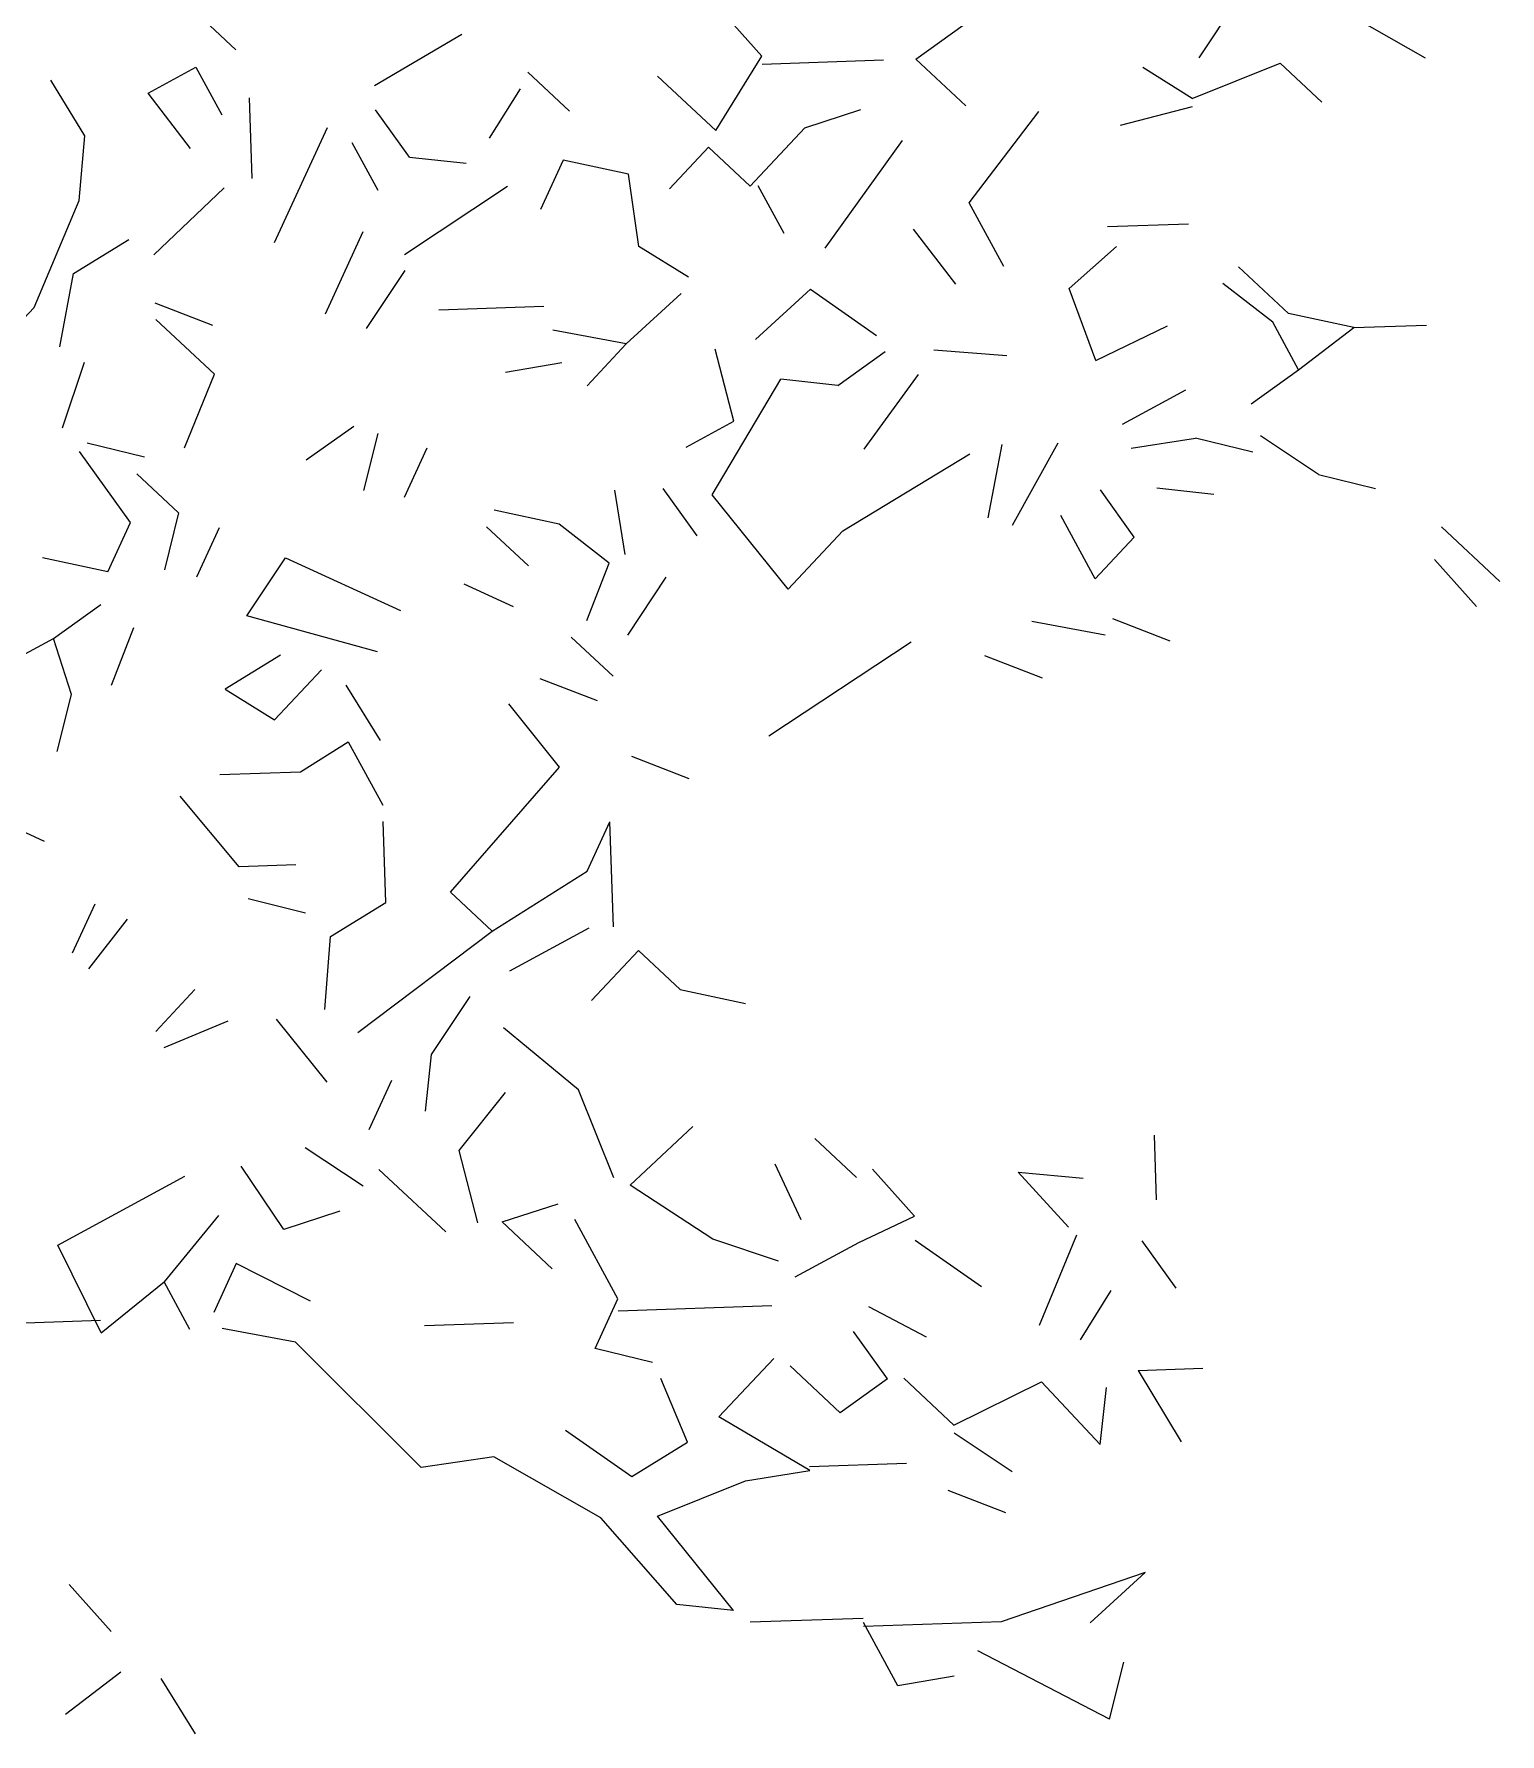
# Model space of a CAD drawing. Header units: inches. Extents: x -241 to -33, y 8 to 217.
# Drawn here: x -70.1 to -33.84, y 98.3 to 140.34 of the extents above; entities that cross this region are included whole.
import ezdxf

# ---------------------------------------------------------------- set-up
doc = ezdxf.new("R2010")
doc.units = ezdxf.units.IN
doc.header["$MEASUREMENT"] = 0
doc.layers.add('cben.net', color=7, linetype='Continuous')

# ---------------------------------------------------------------- blocks, each defined once
blk = doc.blocks.new('A$C18E60CC8')
at = {"layer": 'cben.net', "color": 3, "linetype": 'Continuous'}
for p, q in [((199.235, 131.633), (200.187, 133.066)), ((204.838, 131.624), (202.185, 133.134)), ((174.382, 132.795), (175.415, 131.829)), ((188.427, 131.667), (187.386, 132.834)), ((178.846, 130.944), (181.005, 132.219)), ((178.846, 130.944), (181.005, 132.219)), ((192.233, 131.596), (193.403, 132.437)), ((187.289, 129.829), (188.427, 131.667)), ((173.249, 130.756), (174.43, 131.396)), ((173.249, 130.756), (174.43, 131.396)), ((174.43, 131.396), (175.069, 130.217)), ((174.43, 131.396), (175.069, 130.217)), ((174.43, 131.396), (175.069, 130.217)), ((183.671, 130.307), (182.639, 131.272)), ((183.671, 130.307), (182.639, 131.272)), ((183.671, 130.307), (182.639, 131.272)), ((191.433, 131.57), (188.434, 131.468)), ((193.471, 130.439), (192.233, 131.596)), ((193.471, 130.439), (192.233, 131.596)), ((199.069, 130.627), (197.842, 131.387)), ((199.069, 130.627), (197.842, 131.387)), ((199.069, 130.627), (197.842, 131.387)), ((199.069, 130.627), (197.842, 131.387)), ((199.069, 130.627), (201.24, 131.501)), ((199.069, 130.627), (201.24, 131.501)), ((199.069, 130.627), (201.24, 131.501)), ((201.24, 131.501), (202.273, 130.536)), ((201.24, 131.501), (202.273, 130.536)), ((201.24, 131.501), (202.273, 130.536)), ((201.24, 131.501), (202.273, 130.536)), ((171.683, 129.703), (170.839, 131.074)), ((171.683, 129.703), (170.839, 131.074)), ((171.683, 129.703), (170.839, 131.074)), ((171.683, 129.703), (170.839, 131.074)), ((181.692, 129.639), (182.452, 130.867)), ((181.692, 129.639), (182.452, 130.867)), ((181.692, 129.639), (182.452, 130.867)), ((185.843, 131.18), (187.289, 129.829)), ((185.843, 131.18), (187.289, 129.829)), ((174.296, 129.39), (173.249, 130.756)), ((174.296, 129.39), (173.249, 130.756)), ((175.823, 128.643), (175.756, 130.64)), ((175.823, 128.643), (175.756, 130.64)), ((189.489, 129.902), (190.873, 130.351)), ((189.489, 129.902), (190.873, 130.351)), ((189.489, 129.902), (190.873, 130.351)), ((189.489, 129.902), (190.873, 130.351)), ((189.489, 129.902), (190.873, 130.351)), ((197.289, 129.966), (199.074, 130.428)), ((197.289, 129.966), (199.074, 130.428)), ((197.289, 129.966), (199.074, 130.428)), ((197.289, 129.966), (199.074, 130.428)), ((179.707, 129.174), (178.867, 130.345)), ((179.707, 129.174), (178.867, 130.345)), ((193.553, 128.04), (195.276, 130.3)), ((171.539, 128.097), (171.683, 129.703)), ((171.539, 128.097), (171.683, 129.703)), ((176.376, 127.061), (177.68, 129.906)), ((176.376, 127.061), (177.68, 129.906)), ((176.376, 127.061), (177.68, 129.906)), ((176.376, 127.061), (177.68, 129.906)), ((178.934, 128.346), (178.293, 129.525)), ((188.135, 128.458), (189.489, 129.902)), ((188.135, 128.458), (189.489, 129.902)), ((188.135, 128.458), (189.489, 129.902)), ((189.988, 126.92), (191.9, 129.586)), ((189.988, 126.92), (191.9, 129.586)), ((189.988, 126.92), (191.9, 129.586)), ((189.988, 126.92), (191.9, 129.586)), ((189.988, 126.92), (191.9, 129.586)), ((189.988, 126.92), (191.9, 129.586)), ((189.988, 126.92), (191.9, 129.586)), ((189.988, 126.92), (191.9, 129.586)), ((189.988, 126.92), (191.9, 129.586)), ((189.988, 126.92), (191.9, 129.586)), ((179.707, 129.174), (181.113, 129.022)), ((183.512, 129.102), (182.952, 127.881)), ((183.512, 129.102), (182.952, 127.881)), ((183.512, 129.102), (182.952, 127.881)), ((185.125, 128.754), (183.512, 129.102)), ((185.125, 128.754), (183.512, 129.102)), ((186.138, 128.39), (187.103, 129.423)), ((186.138, 128.39), (187.103, 129.423)), ((187.103, 129.423), (188.135, 128.458)), ((187.103, 129.423), (188.135, 128.458)), ((185.385, 126.964), (185.125, 128.754)), ((173.384, 126.757), (175.129, 128.417)), ((179.588, 126.768), (182.131, 128.454)), ((179.588, 126.768), (182.131, 128.454)), ((188.976, 127.284), (188.335, 128.465)), ((188.976, 127.284), (188.335, 128.465)), ((170.427, 125.458), (171.539, 128.097)), ((170.427, 125.458), (171.539, 128.097)), ((170.427, 125.458), (171.539, 128.097)), ((170.427, 125.458), (171.539, 128.097)), ((194.407, 126.467), (193.553, 128.04)), ((194.407, 126.467), (193.553, 128.04)), ((194.407, 126.467), (193.553, 128.04)), ((196.974, 127.456), (198.973, 127.522)), ((196.974, 127.456), (198.973, 127.522)), ((171.4, 126.292), (172.773, 127.137)), ((171.4, 126.292), (172.773, 127.137)), ((177.636, 125.301), (178.568, 127.333)), ((177.636, 125.301), (178.568, 127.333)), ((193.22, 126.028), (192.175, 127.392)), ((193.22, 126.028), (192.175, 127.392)), ((186.61, 126.204), (185.385, 126.964)), ((196.025, 125.923), (197.192, 126.962)), ((196.025, 125.923), (197.192, 126.962)), ((196.025, 125.923), (197.192, 126.962)), ((196.025, 125.923), (197.192, 126.962)), ((196.025, 125.923), (197.192, 126.962)), ((196.025, 125.923), (197.192, 126.962)), ((196.025, 125.923), (197.192, 126.962)), ((196.025, 125.923), (197.192, 126.962)), ((196.025, 125.923), (197.192, 126.962)), ((196.025, 125.923), (197.192, 126.962)), ((196.025, 125.923), (197.192, 126.962)), ((196.025, 125.923), (197.192, 126.962)), ((196.025, 125.923), (197.192, 126.962)), ((196.025, 125.923), (197.192, 126.962)), ((171.061, 124.479), (171.4, 126.292)), ((171.061, 124.479), (171.4, 126.292)), ((171.061, 124.479), (171.4, 126.292)), ((171.061, 124.479), (171.4, 126.292)), ((171.061, 124.479), (171.4, 126.292)), ((178.649, 124.935), (179.601, 126.368)), ((201.449, 125.305), (200.211, 126.464)), ((201.449, 125.305), (200.211, 126.464)), ((185.065, 124.552), (186.425, 125.799)), ((185.065, 124.552), (186.425, 125.799)), ((185.065, 124.552), (186.425, 125.799)), ((185.065, 124.552), (186.425, 125.799)), ((188.264, 124.66), (189.624, 125.907)), ((188.264, 124.66), (189.624, 125.907)), ((188.264, 124.66), (189.624, 125.907)), ((188.264, 124.66), (189.624, 125.907)), ((189.624, 125.907), (191.261, 124.761)), ((189.624, 125.907), (191.261, 124.761)), ((196.686, 124.144), (196.025, 125.923)), ((201.057, 125.092), (199.823, 126.052)), ((169.266, 124.219), (170.427, 125.458)), ((169.266, 124.219), (170.427, 125.458)), ((174.846, 125.006), (173.425, 125.559)), ((180.434, 125.396), (183.032, 125.484)), ((180.434, 125.396), (183.032, 125.484)), ((180.434, 125.396), (183.032, 125.484)), ((203.062, 124.958), (201.449, 125.305)), ((203.062, 124.958), (201.449, 125.305)), ((203.062, 124.958), (201.449, 125.305)), ((203.062, 124.958), (201.449, 125.305)), ((203.062, 124.958), (201.449, 125.305)), ((174.886, 123.807), (173.438, 125.16)), ((174.886, 123.807), (173.438, 125.16)), ((174.886, 123.807), (173.438, 125.16)), ((174.886, 123.807), (173.438, 125.16)), ((185.065, 124.552), (183.252, 124.891)), ((185.065, 124.552), (183.252, 124.891)), ((185.065, 124.552), (183.252, 124.891)), ((196.686, 124.144), (198.459, 125.004)), ((196.686, 124.144), (198.459, 125.004)), ((196.686, 124.144), (198.459, 125.004)), ((196.686, 124.144), (198.459, 125.004)), ((201.696, 123.911), (201.057, 125.092)), ((201.696, 123.911), (201.057, 125.092)), ((201.696, 123.911), (201.057, 125.092)), ((201.696, 123.911), (201.057, 125.092)), ((201.696, 123.911), (203.062, 124.958)), ((201.696, 123.911), (203.062, 124.958)), ((201.696, 123.911), (203.062, 124.958)), ((201.696, 123.911), (203.062, 124.958)), ((203.062, 124.958), (204.862, 125.019)), ((203.062, 124.958), (204.862, 125.019)), ((184.1, 123.517), (185.065, 124.552)), ((171.129, 122.481), (171.672, 124.1)), ((171.129, 122.481), (171.672, 124.1)), ((171.129, 122.481), (171.672, 124.1)), ((182.087, 123.851), (183.481, 124.098)), ((182.087, 123.851), (183.481, 124.098)), ((182.087, 123.851), (183.481, 124.098)), ((182.087, 123.851), (183.481, 124.098)), ((187.731, 122.64), (187.271, 124.426)), ((187.731, 122.64), (187.271, 124.426)), ((190.303, 123.527), (191.477, 124.367)), ((192.675, 124.407), (194.48, 124.27)), ((192.675, 124.407), (194.48, 124.27)), ((174.146, 121.981), (174.886, 123.807)), ((187.194, 120.82), (188.897, 123.679)), ((187.194, 120.82), (188.897, 123.679)), ((190.303, 123.527), (188.897, 123.679)), ((190.957, 121.948), (192.296, 123.794)), ((190.957, 121.948), (192.296, 123.794)), ((190.957, 121.948), (192.296, 123.794)), ((200.524, 123.073), (201.696, 123.911)), ((197.34, 122.565), (198.911, 123.419)), ((197.34, 122.565), (198.911, 123.419)), ((197.34, 122.565), (198.911, 123.419)), ((177.158, 121.683), (178.33, 122.523)), ((177.158, 121.683), (178.33, 122.523)), ((186.553, 122.001), (187.731, 122.64)), ((186.553, 122.001), (187.731, 122.64)), ((173.154, 121.749), (171.74, 122.1)), ((173.154, 121.749), (171.74, 122.1)), ((178.585, 120.93), (178.936, 122.342)), ((178.585, 120.93), (178.936, 122.342)), ((179.59, 120.764), (180.15, 121.985)), ((179.59, 120.764), (180.15, 121.985)), ((179.59, 120.764), (180.15, 121.985)), ((179.59, 120.764), (180.15, 121.985)), ((194.355, 122.064), (194.015, 120.251)), ((194.623, 120.071), (195.754, 122.109)), ((194.623, 120.071), (195.754, 122.109)), ((197.56, 121.972), (199.151, 122.225)), ((200.565, 121.873), (199.151, 122.225)), ((200.565, 121.873), (199.151, 122.225)), ((202.185, 121.328), (200.751, 122.28)), ((172.808, 120.135), (171.548, 121.893)), ((190.424, 119.929), (193.563, 121.837)), ((190.424, 119.929), (193.563, 121.837)), ((174.001, 120.375), (172.969, 121.34)), ((202.185, 121.328), (203.597, 120.976)), ((202.185, 121.328), (203.597, 120.976)), ((185.041, 119.348), (184.788, 120.939)), ((185.041, 119.348), (184.788, 120.939)), ((186.826, 119.808), (185.986, 120.98)), ((189.073, 118.484), (187.194, 120.82)), ((197.633, 119.773), (196.794, 120.945)), ((198.193, 120.992), (199.6, 120.84)), ((198.193, 120.992), (199.6, 120.84)), ((174.001, 120.375), (173.648, 118.964)), ((174.001, 120.375), (173.648, 118.964)), ((183.415, 120.093), (181.804, 120.439)), ((183.415, 120.093), (181.804, 120.439)), ((196.668, 118.74), (195.815, 120.311)), ((196.668, 118.74), (195.815, 120.311)), ((196.668, 118.74), (195.815, 120.311)), ((196.668, 118.74), (195.815, 120.311)), ((196.668, 118.74), (195.815, 120.311)), ((196.668, 118.74), (195.815, 120.311)), ((196.668, 118.74), (195.815, 120.311)), ((196.668, 118.74), (195.815, 120.311)), ((172.249, 118.916), (172.808, 120.135)), ((172.249, 118.916), (172.808, 120.135)), ((174.454, 118.79), (175.014, 120.009)), ((182.65, 119.066), (181.615, 120.033)), ((182.65, 119.066), (181.615, 120.033)), ((182.65, 119.066), (181.615, 120.033)), ((182.65, 119.066), (181.615, 120.033)), ((182.65, 119.066), (181.615, 120.033)), ((184.649, 119.134), (183.415, 120.093)), ((184.649, 119.134), (183.415, 120.093)), ((190.424, 119.929), (189.073, 118.484)), ((190.424, 119.929), (189.073, 118.484)), ((190.424, 119.929), (189.073, 118.484)), ((205.23, 120.029), (206.677, 118.678)), ((196.668, 118.74), (197.633, 119.773)), ((196.668, 118.74), (197.633, 119.773)), ((196.668, 118.74), (197.633, 119.773)), ((172.249, 118.916), (170.636, 119.26)), ((172.249, 118.916), (170.636, 119.26)), ((172.249, 118.916), (170.636, 119.26)), ((175.688, 117.83), (176.64, 119.264)), ((175.688, 117.83), (176.64, 119.264)), ((175.688, 117.83), (176.64, 119.264)), ((175.688, 117.83), (176.64, 119.264)), ((175.688, 117.83), (176.64, 119.264)), ((176.64, 119.264), (179.485, 117.958)), ((184.096, 117.715), (184.649, 119.134)), ((184.096, 117.715), (184.649, 119.134)), ((184.096, 117.715), (184.649, 119.134)), ((184.096, 117.715), (184.649, 119.134)), ((205.058, 119.224), (206.096, 118.057)), ((182.283, 118.054), (181.064, 118.612)), ((182.283, 118.054), (181.064, 118.612)), ((182.283, 118.054), (181.064, 118.612)), ((182.283, 118.054), (181.064, 118.612)), ((185.109, 117.349), (186.061, 118.782)), ((185.109, 117.349), (186.061, 118.782)), ((185.109, 117.349), (186.061, 118.782)), ((185.109, 117.349), (186.061, 118.782)), ((170.903, 117.27), (172.075, 118.11)), ((170.903, 117.27), (172.075, 118.11)), ((170.903, 117.27), (172.075, 118.11)), ((178.92, 116.938), (175.688, 117.83)), ((198.521, 117.202), (197.102, 117.753)), ((198.521, 117.202), (197.102, 117.753)), ((198.521, 117.202), (197.102, 117.753)), ((172.344, 116.116), (172.896, 117.537)), ((172.344, 116.116), (172.896, 117.537)), ((172.344, 116.116), (172.896, 117.537)), ((196.917, 117.347), (195.104, 117.686)), ((196.917, 117.347), (195.104, 117.686)), ((196.917, 117.347), (195.104, 117.686)), ((196.917, 117.347), (195.104, 117.686)), ((168.939, 116.202), (170.903, 117.27)), ((168.939, 116.202), (170.903, 117.27)), ((168.939, 116.202), (170.903, 117.27)), ((168.939, 116.202), (170.903, 117.27)), ((168.939, 116.202), (170.903, 117.27)), ((168.939, 116.202), (170.903, 117.27)), ((171.352, 115.884), (170.903, 117.27)), ((171.352, 115.884), (170.903, 117.27)), ((171.352, 115.884), (170.903, 117.27)), ((184.744, 116.336), (183.71, 117.301)), ((184.744, 116.336), (183.71, 117.301)), ((188.595, 114.864), (192.118, 117.186)), ((188.595, 114.864), (192.118, 117.186)), ((188.595, 114.864), (192.118, 117.186)), ((176.519, 116.858), (175.15, 116.012)), ((176.375, 115.252), (177.534, 116.494)), ((176.375, 115.252), (177.534, 116.494)), ((193.931, 116.845), (195.352, 116.294)), ((178.993, 114.741), (178.147, 116.113)), ((178.993, 114.741), (178.147, 116.113)), ((184.363, 115.723), (182.944, 116.274)), ((184.363, 115.723), (182.944, 116.274)), ((184.363, 115.723), (182.944, 116.274)), ((170.999, 114.472), (171.352, 115.884)), ((170.999, 114.472), (171.352, 115.884)), ((170.999, 114.472), (171.352, 115.884)), ((170.999, 114.472), (171.352, 115.884)), ((170.999, 114.472), (171.352, 115.884)), ((175.15, 116.012), (176.375, 115.252)), ((175.15, 116.012), (176.375, 115.252)), ((183.417, 114.089), (182.164, 115.649)), ((183.417, 114.089), (182.164, 115.649)), ((183.417, 114.089), (182.164, 115.649)), ((177.019, 113.972), (178.193, 114.714)), ((177.019, 113.972), (178.193, 114.714)), ((177.019, 113.972), (178.193, 114.714)), ((178.193, 114.714), (179.048, 113.143)), ((178.193, 114.714), (179.048, 113.143)), ((178.193, 114.714), (179.048, 113.143)), ((178.193, 114.714), (179.048, 113.143)), ((178.193, 114.714), (179.048, 113.143)), ((178.193, 114.714), (179.048, 113.143)), ((178.193, 114.714), (179.048, 113.143)), ((175.02, 113.906), (177.019, 113.972)), ((175.02, 113.906), (177.019, 113.972)), ((175.02, 113.906), (177.019, 113.972)), ((175.02, 113.906), (177.019, 113.972)), ((175.02, 113.906), (177.019, 113.972)), ((180.721, 110.997), (183.417, 114.089)), ((180.721, 110.997), (183.417, 114.089)), ((186.63, 113.798), (185.209, 114.351)), ((175.497, 111.621), (174.036, 113.372)), ((175.497, 111.621), (174.036, 113.372)), ((169.453, 112.819), (170.673, 112.258)), ((179.128, 110.742), (179.061, 112.742)), ((179.128, 110.742), (179.061, 112.742)), ((179.128, 110.742), (179.061, 112.742)), ((179.128, 110.742), (179.061, 112.742)), ((179.128, 110.742), (179.061, 112.742)), ((179.128, 110.742), (179.061, 112.742)), ((184.105, 111.511), (184.664, 112.731)), ((184.105, 111.511), (184.664, 112.731)), ((184.752, 110.132), (184.664, 112.731)), ((184.752, 110.132), (184.664, 112.731)), ((184.752, 110.132), (184.664, 112.731)), ((184.752, 110.132), (184.664, 112.731)), ((176.896, 111.667), (175.497, 111.621)), ((181.754, 110.032), (184.105, 111.511)), ((181.754, 110.032), (184.105, 111.511)), ((181.754, 110.032), (184.105, 111.511)), ((171.925, 110.7), (171.367, 109.481)), ((177.136, 110.477), (175.723, 110.828)), ((177.136, 110.477), (175.723, 110.828)), ((177.757, 109.896), (179.128, 110.742)), ((181.754, 110.032), (180.721, 110.997)), ((181.754, 110.032), (180.721, 110.997)), ((181.754, 110.032), (180.721, 110.997)), ((181.754, 110.032), (180.721, 110.997)), ((171.78, 109.094), (172.74, 110.327)), ((171.78, 109.094), (172.74, 110.327)), ((177.616, 108.091), (177.757, 109.896)), ((177.616, 108.091), (177.757, 109.896)), ((178.436, 107.52), (181.754, 110.032)), ((178.436, 107.52), (181.754, 110.032)), ((178.436, 107.52), (181.754, 110.032)), ((182.188, 109.045), (184.153, 110.112)), ((182.188, 109.045), (184.153, 110.112)), ((185.372, 109.554), (184.213, 108.312)), ((186.405, 108.587), (185.372, 109.554)), ((186.405, 108.587), (185.372, 109.554)), ((186.405, 108.587), (185.372, 109.554)), ((186.405, 108.587), (185.372, 109.554)), ((186.405, 108.587), (185.372, 109.554)), ((174.399, 108.582), (173.434, 107.549)), ((174.399, 108.582), (173.434, 107.549)), ((174.399, 108.582), (173.434, 107.549)), ((186.405, 108.587), (188.018, 108.241)), ((186.405, 108.587), (188.018, 108.241)), ((180.256, 106.979), (181.207, 108.411)), ((173.646, 107.155), (175.226, 107.809)), ((173.646, 107.155), (175.226, 107.809)), ((173.646, 107.155), (175.226, 107.809)), ((173.646, 107.155), (175.226, 107.809)), ((173.646, 107.155), (175.226, 107.809)), ((173.646, 107.155), (175.226, 107.809)), ((173.646, 107.155), (175.226, 107.809)), ((173.646, 107.155), (175.226, 107.809)), ((173.646, 107.155), (175.226, 107.809)), ((177.676, 106.291), (176.424, 107.851)), ((177.676, 106.291), (176.424, 107.851)), ((177.676, 106.291), (176.424, 107.851)), ((177.676, 106.291), (176.424, 107.851)), ((177.676, 106.291), (176.424, 107.851)), ((183.887, 106.102), (182.034, 107.64)), ((183.887, 106.102), (182.034, 107.64)), ((183.887, 106.102), (182.034, 107.64)), ((183.887, 106.102), (182.034, 107.64)), ((180.103, 105.573), (180.256, 106.979)), ((180.103, 105.573), (180.256, 106.979)), ((178.716, 105.126), (179.277, 106.346)), ((180.938, 104.601), (182.087, 106.04)), ((180.938, 104.601), (182.087, 106.04)), ((180.938, 104.601), (182.087, 106.04)), ((180.938, 104.601), (182.087, 106.04)), ((180.938, 104.601), (182.087, 106.04)), ((184.761, 103.929), (183.887, 106.102)), ((184.761, 103.929), (183.887, 106.102)), ((184.761, 103.929), (183.887, 106.102)), ((185.169, 103.744), (186.72, 105.198)), ((189.732, 104.897), (190.765, 103.932)), ((189.732, 104.897), (190.765, 103.932)), ((189.732, 104.897), (190.765, 103.932)), ((189.732, 104.897), (190.765, 103.932)), ((189.732, 104.897), (190.765, 103.932)), ((198.186, 103.381), (198.133, 104.982)), ((198.186, 103.381), (198.133, 104.982)), ((198.186, 103.381), (198.133, 104.982)), ((198.186, 103.381), (198.133, 104.982)), ((198.186, 103.381), (198.133, 104.982)), ((198.186, 103.381), (198.133, 104.982)), ((198.186, 103.381), (198.133, 104.982)), ((198.186, 103.381), (198.133, 104.982)), ((198.186, 103.381), (198.133, 104.982)), ((198.186, 103.381), (198.133, 104.982)), ((198.186, 103.381), (198.133, 104.982)), ((178.564, 103.72), (177.133, 104.672)), ((178.564, 103.72), (177.133, 104.672)), ((178.564, 103.72), (177.133, 104.672)), ((181.397, 102.816), (180.938, 104.601)), ((171.011, 102.264), (174.153, 103.973)), ((171.011, 102.264), (174.153, 103.973)), ((171.011, 102.264), (174.153, 103.973)), ((171.011, 102.264), (174.153, 103.973)), ((171.011, 102.264), (174.153, 103.973)), ((171.011, 102.264), (174.153, 103.973)), ((171.011, 102.264), (174.153, 103.973)), ((176.6, 102.653), (175.547, 104.218)), ((176.6, 102.653), (175.547, 104.218)), ((180.606, 102.589), (178.953, 104.134)), ((180.606, 102.589), (178.953, 104.134)), ((180.606, 102.589), (178.953, 104.134)), ((180.606, 102.589), (178.953, 104.134)), ((180.606, 102.589), (178.953, 104.134)), ((180.606, 102.589), (178.953, 104.134)), ((189.399, 102.885), (188.752, 104.264)), ((192.198, 102.98), (191.158, 104.145)), ((192.198, 102.98), (191.158, 104.145)), ((196.009, 102.708), (194.764, 104.066)), ((196.009, 102.708), (194.764, 104.066)), ((196.009, 102.708), (194.764, 104.066)), ((194.764, 104.066), (196.368, 103.922)), ((194.764, 104.066), (196.368, 103.922)), ((194.764, 104.066), (196.368, 103.922)), ((187.214, 102.411), (185.169, 103.744)), ((177.986, 103.101), (176.6, 102.653)), ((177.986, 103.101), (176.6, 102.653)), ((177.986, 103.101), (176.6, 102.653)), ((177.986, 103.101), (176.6, 102.653)), ((181.998, 102.836), (183.384, 103.282)), ((181.998, 102.836), (183.384, 103.282)), ((174.987, 103), (173.643, 101.353)), ((174.987, 103), (173.643, 101.353)), ((174.987, 103), (173.643, 101.353)), ((181.998, 102.836), (183.235, 101.677)), ((181.998, 102.836), (183.235, 101.677)), ((184.863, 100.931), (183.796, 102.896)), ((184.863, 100.931), (183.796, 102.896)), ((190.82, 102.332), (192.198, 102.98)), ((190.82, 102.332), (192.198, 102.98)), ((190.82, 102.332), (192.198, 102.98)), ((172.084, 100.098), (171.011, 102.264)), ((172.084, 100.098), (171.011, 102.264)), ((188.835, 101.865), (187.214, 102.411)), ((188.835, 101.865), (187.214, 102.411)), ((188.835, 101.865), (187.214, 102.411)), ((189.247, 101.479), (190.82, 102.332)), ((189.247, 101.479), (190.82, 102.332)), ((193.857, 101.235), (192.219, 102.38)), ((193.857, 101.235), (192.219, 102.38)), ((195.291, 100.283), (196.216, 102.515)), ((195.291, 100.283), (196.216, 102.515)), ((195.291, 100.283), (196.216, 102.515)), ((195.291, 100.283), (196.216, 102.515)), ((195.291, 100.283), (196.216, 102.515)), ((197.822, 102.369), (198.662, 101.197)), ((197.822, 102.369), (198.662, 101.197)), ((197.822, 102.369), (198.662, 101.197)), ((197.822, 102.369), (198.662, 101.197)), ((197.822, 102.369), (198.662, 101.197)), ((197.822, 102.369), (198.662, 101.197)), ((175.428, 101.812), (174.869, 100.594)), ((175.428, 101.812), (174.869, 100.594)), ((175.428, 101.812), (174.869, 100.594)), ((175.428, 101.812), (174.869, 100.594)), ((175.428, 101.812), (174.869, 100.594)), ((175.428, 101.812), (174.869, 100.594)), ((175.428, 101.812), (174.869, 100.594)), ((177.261, 100.875), (175.428, 101.812)), ((177.261, 100.875), (175.428, 101.812)), ((177.261, 100.875), (175.428, 101.812)), ((172.084, 100.098), (173.643, 101.353)), ((172.084, 100.098), (173.643, 101.353)), ((172.084, 100.098), (173.643, 101.353)), ((172.084, 100.098), (173.643, 101.353)), ((172.084, 100.098), (173.643, 101.353)), ((172.084, 100.098), (173.643, 101.353)), ((174.282, 100.173), (173.643, 101.353)), ((184.305, 99.71), (184.863, 100.931)), ((184.305, 99.71), (184.863, 100.931)), ((184.305, 99.71), (184.863, 100.931)), ((196.304, 99.917), (197.062, 101.144)), ((188.672, 100.759), (184.872, 100.631)), ((188.672, 100.759), (184.872, 100.631)), ((192.499, 99.987), (191.072, 100.739)), ((192.499, 99.987), (191.072, 100.739)), ((172.073, 100.399), (168.276, 100.27)), ((172.073, 100.399), (168.276, 100.27)), ((176.895, 99.862), (175.082, 100.199)), ((176.895, 99.862), (175.082, 100.199)), ((176.895, 99.862), (175.082, 100.199)), ((182.281, 100.344), (180.082, 100.27)), ((182.281, 100.344), (180.082, 100.27)), ((182.281, 100.344), (180.082, 100.27)), ((191.534, 98.954), (190.693, 100.128)), ((191.534, 98.954), (190.693, 100.128)), ((191.534, 98.954), (190.693, 100.128)), ((191.534, 98.954), (190.693, 100.128)), ((191.534, 98.954), (190.693, 100.128)), ((180.002, 96.764), (176.895, 99.862)), ((180.002, 96.764), (176.895, 99.862)), ((180.002, 96.764), (176.895, 99.862)), ((180.002, 96.764), (176.895, 99.862)), ((180.002, 96.764), (176.895, 99.862)), ((185.717, 99.359), (184.305, 99.71)), ((185.717, 99.359), (184.305, 99.71)), ((185.717, 99.359), (184.305, 99.71)), ((185.717, 99.359), (184.305, 99.71)), ((187.363, 98.013), (188.716, 99.461)), ((187.363, 98.013), (188.716, 99.461)), ((187.363, 98.013), (188.716, 99.461)), ((187.363, 98.013), (188.716, 99.461)), ((187.363, 98.013), (188.716, 99.461)), ((190.36, 98.113), (189.12, 99.274)), ((186.583, 97.388), (185.929, 98.967)), ((186.583, 97.388), (185.929, 98.967)), ((186.583, 97.388), (185.929, 98.967)), ((191.534, 98.954), (190.36, 98.113)), ((191.534, 98.954), (190.36, 98.113)), ((191.534, 98.954), (190.36, 98.113)), ((191.534, 98.954), (190.36, 98.113)), ((191.534, 98.954), (190.36, 98.113)), ((193.174, 97.809), (191.933, 98.969)), ((193.174, 97.809), (191.933, 98.969)), ((193.174, 97.809), (195.339, 98.882)), ((193.174, 97.809), (195.339, 98.882)), ((195.339, 98.882), (196.793, 97.332)), ((195.339, 98.882), (196.793, 97.332)), ((195.339, 98.882), (196.793, 97.332)), ((195.339, 98.882), (196.793, 97.332)), ((195.339, 98.882), (196.793, 97.332)), ((195.339, 98.882), (196.793, 97.332)), ((197.73, 99.164), (199.33, 99.218)), ((197.73, 99.164), (199.33, 99.218)), ((197.73, 99.164), (199.33, 99.218)), ((197.73, 99.164), (199.33, 99.218)), ((197.73, 99.164), (199.33, 99.218)), ((197.73, 99.164), (198.79, 97.399)), ((197.73, 99.164), (198.79, 97.399)), ((197.73, 99.164), (198.79, 97.399)), ((196.793, 97.332), (196.945, 98.738)), ((189.608, 96.689), (187.363, 98.013)), ((189.608, 96.689), (187.363, 98.013)), ((189.608, 96.689), (187.363, 98.013)), ((189.608, 96.689), (187.363, 98.013)), ((183.572, 97.685), (185.211, 96.541)), ((183.572, 97.685), (185.211, 96.541)), ((194.612, 96.658), (193.18, 97.61)), ((194.612, 96.658), (193.18, 97.61)), ((185.211, 96.541), (186.583, 97.388)), ((185.211, 96.541), (186.583, 97.388)), ((185.211, 96.541), (186.583, 97.388)), ((185.211, 96.541), (186.583, 97.388)), ((181.794, 97.024), (180.002, 96.764)), ((181.794, 97.024), (180.002, 96.764)), ((181.794, 97.024), (180.002, 96.764)), ((184.446, 95.515), (181.794, 97.024)), ((184.446, 95.515), (181.794, 97.024)), ((184.446, 95.515), (181.794, 97.024)), ((184.446, 95.515), (181.794, 97.024)), ((184.446, 95.515), (181.794, 97.024)), ((189.604, 96.788), (192.004, 96.868)), ((189.604, 96.788), (192.004, 96.868)), ((185.845, 95.561), (188.016, 96.436)), ((185.845, 95.561), (188.016, 96.436)), ((188.016, 96.436), (189.608, 96.689)), ((188.016, 96.436), (189.608, 96.689)), ((188.016, 96.436), (189.608, 96.689)), ((193.026, 96.204), (194.447, 95.651)), ((193.026, 96.204), (194.447, 95.651)), ((186.319, 93.375), (184.446, 95.515)), ((186.319, 93.375), (184.446, 95.515)), ((187.723, 93.223), (185.845, 95.561)), ((187.723, 93.223), (185.845, 95.561)), ((187.723, 93.223), (185.845, 95.561)), ((172.333, 92.703), (171.293, 93.869)), ((172.333, 92.703), (171.293, 93.869)), ((172.333, 92.703), (171.293, 93.869)), ((197.899, 94.167), (194.339, 92.946)), ((196.54, 92.921), (197.899, 94.167)), ((196.54, 92.921), (197.899, 94.167)), ((187.723, 93.223), (186.319, 93.375)), ((187.723, 93.223), (186.319, 93.375)), ((187.723, 93.223), (186.319, 93.375)), ((187.723, 93.223), (186.319, 93.375)), ((190.933, 93.03), (188.135, 92.937)), ((190.933, 93.03), (188.135, 92.937)), ((191.79, 91.36), (190.937, 92.932)), ((191.79, 91.36), (190.937, 92.932)), ((194.339, 92.946), (190.941, 92.831)), ((194.339, 92.946), (190.941, 92.831)), ((194.339, 92.946), (190.941, 92.831)), ((194.339, 92.946), (190.941, 92.831)), ((194.339, 92.946), (190.941, 92.831)), ((194.339, 92.946), (190.941, 92.831)), ((197.021, 90.536), (193.762, 92.227)), ((197.021, 90.536), (193.762, 92.227)), ((197.021, 90.536), (193.762, 92.227)), ((197.021, 90.536), (193.762, 92.227)), ((171.202, 90.665), (172.568, 91.71)), ((171.202, 90.665), (172.568, 91.71)), ((197.021, 90.536), (197.373, 91.948)), ((197.021, 90.536), (197.373, 91.948)), ((197.021, 90.536), (197.373, 91.948)), ((197.021, 90.536), (197.373, 91.948)), ((174.421, 90.172), (173.573, 91.545)), ((174.421, 90.172), (173.573, 91.545)), ((174.421, 90.172), (173.573, 91.545)), ((174.421, 90.172), (173.573, 91.545)), ((193.182, 91.606), (191.79, 91.36)), ((193.182, 91.606), (191.79, 91.36)), ((193.182, 91.606), (191.79, 91.36)), ((193.182, 91.606), (191.79, 91.36))]:
    blk.add_line(p, q, dxfattribs=at)

msp = doc.modelspace()

# ---------------------------------------------------------------- block references
at = {"layer": 'cben.net'}
msp.add_blockref('A$C18E60CC8', (-240.52, 8.124), dxfattribs=at)

doc.saveas('drawing.dxf')
